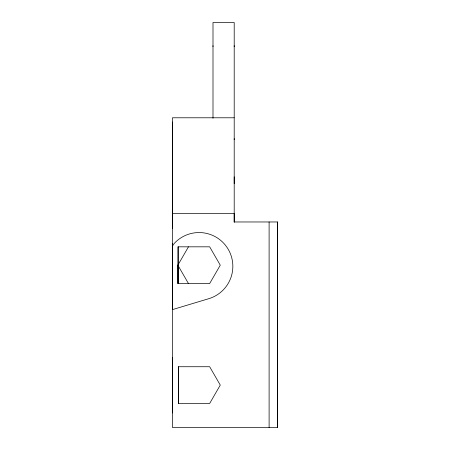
<?xml version="1.0" encoding="UTF-8"?>
<svg xmlns="http://www.w3.org/2000/svg" width="450" height="450" viewBox="0 0 450 450"><rect width="100%" height="100%" fill="white"/><g stroke="black" fill="none" stroke-linecap="round" stroke-linejoin="round"><path stroke-width="0.67" d="M172.417 412.92L172.417 357.266M172.417 243.45L172.417 309.628L208.912 298.648A33.778 33.778 0 0 0 227.728 248.462A33.778 33.778 0 0 0 174.381 243.27L172.417 246.021M172.417 228.33L172.417 117.788L234.203 117.788M177.862 283.551L177.862 246.825L209.666 246.825L220.269 265.185L209.666 283.551L177.862 283.551L177.862 265.185L188.466 246.825M178.357 403.459L178.357 366.733L209.666 366.733L220.269 385.093L209.666 403.459L178.357 403.459L178.352 366.733M212.996 118.249L212.996 22.5L234.203 22.5L234.203 222.345M269.106 427.5L269.106 221.968M172.417 122.029L172.417 427.5L277.582 427.5L277.582 221.968L234.203 221.968L234.203 213.491L172.417 213.491M177.862 265.185L188.466 283.551M277.571 221.968L277.571 427.5M234.203 45.703L234.203 46.609M234.203 138.656L234.203 139.567M234.203 176.85L234.203 183.667M212.996 45.703L212.996 46.609M178.352 246.825L178.352 283.551"/></g></svg>
